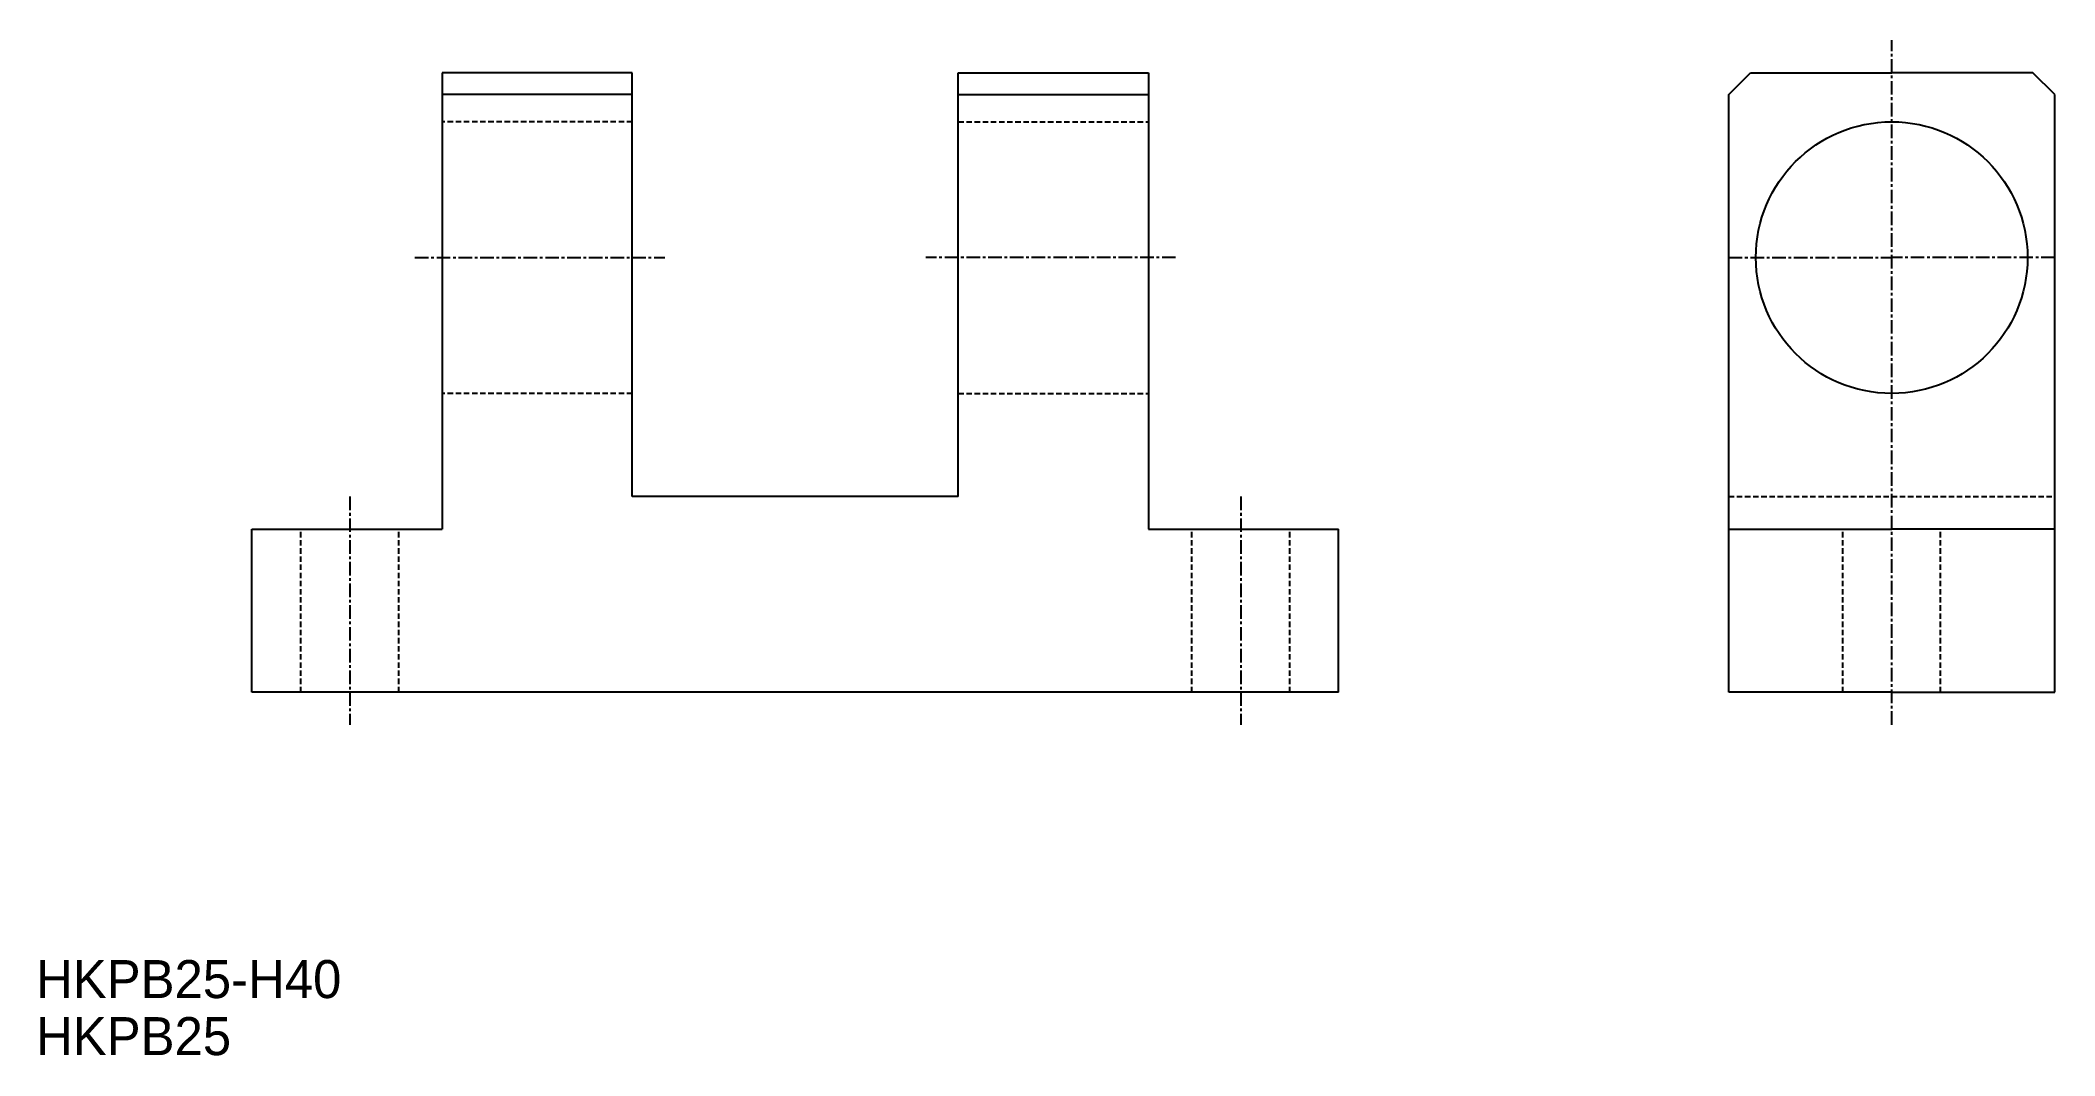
# Model space of a CAD drawing. Extents: x 1 to 186, y 1 to 94.
import ezdxf

# ---------------------------------------------------------------- set-up
doc = ezdxf.new("R2010")
doc.units = 0
doc.linetypes.add('CENTER', pattern=[2, 1.25, -0.25, 0.25, -0.25])
doc.linetypes.add('DASHED', pattern=[0.75, 0.5, -0.25])
doc.layers.get('0').update_dxf_attribs({"linetype": 'CONTINUOUS'})
doc.layers.add('CENTER', color=1, linetype='CENTER')

msp = doc.modelspace()

# ---------------------------------------------------------------- linework, layer by layer
at = {"color": 7, "linetype": 'CONTINUOUS'}
for p, q in [((37.82, 91.33), (37.82, 49.33)), ((55.32, 91.33), (37.82, 91.33)), ((55.32, 52.33), (55.32, 91.33)), ((85.32, 52.33), (85.32, 91.33)), ((85.32, 91.33), (102.82, 91.33)), ((102.82, 91.33), (102.82, 49.33)), ((156.22, 89.33), (158.22, 91.33)), ((158.22, 91.33), (171.22, 91.33)), ((184.22, 91.33), (171.22, 91.33)), ((186.22, 89.33), (184.22, 91.33)), ((55.32, 89.33), (37.82, 89.33)), ((85.32, 89.33), (102.82, 89.33)), ((156.22, 34.33), (156.22, 89.33)), ((186.22, 34.33), (186.22, 89.33)), ((85.32, 52.33), (55.32, 52.33)), ((20.32, 34.33), (20.32, 49.33)), ((20.32, 49.33), (37.82, 49.33)), ((102.82, 49.33), (120.32, 49.33)), ((120.32, 34.33), (120.32, 49.33)), ((156.22, 49.33), (171.22, 49.33)), ((186.22, 49.33), (171.22, 49.33)), ((120.32, 34.33), (20.32, 34.33)), ((171.22, 34.33), (156.22, 34.33)), ((171.22, 34.33), (186.22, 34.33))]:
    msp.add_line(p, q, dxfattribs=at)
at = {"color": 3, "linetype": 'DASHED'}
for p, q in [((55.32, 86.83), (37.82, 86.83)), ((85.32, 86.83), (102.82, 86.83)), ((55.32, 61.83), (37.82, 61.83)), ((85.32, 61.83), (102.82, 61.83)), ((156.22, 52.33), (186.22, 52.33)), ((24.82, 34.33), (24.82, 49.33)), ((33.82, 34.33), (33.82, 49.33)), ((106.82, 34.33), (106.82, 49.33)), ((115.82, 34.33), (115.82, 49.33)), ((166.72, 34.33), (166.72, 49.33)), ((175.72, 34.33), (175.72, 49.33))]:
    msp.add_line(p, q, dxfattribs=at)
at = {"color": 7, "linetype": 'CONTINUOUS'}
msp.add_circle((171.22, 74.33), 12.5, dxfattribs=at)
at = {"layer": 'CENTER', "color": 1, "linetype": 'CENTER'}
for p, q in [((171.22, 31.33), (171.22, 94.33)), ((35.32, 74.33), (58.32, 74.33)), ((105.32, 74.33), (82.32, 74.33)), ((156.22, 74.33), (171.22, 74.33)), ((186.22, 74.33), (171.22, 74.33)), ((29.32, 52.33), (29.32, 31.33)), ((111.32, 52.33), (111.32, 31.33))]:
    msp.add_line(p, q, dxfattribs=at)

# ---------------------------------------------------------------- texts
at = {"color": 7, "linetype": 'CONTINUOUS'}
for s, p in [('HKPB25-H40', (0.45, 6.18)), ('HKPB25', (0.45, 0.93))]:
    msp.add_text(s, height=3.5, dxfattribs=at).set_placement(p)

doc.saveas('drawing.dxf')
